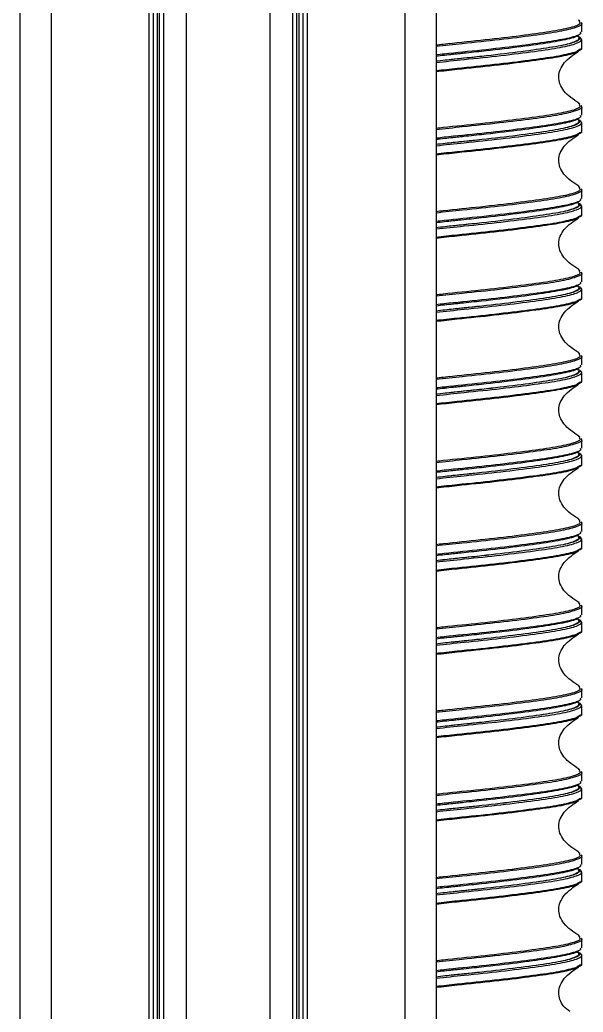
# Model space of a CAD drawing. Header units: millimetres. Extents: x -300 to 1184, y 5 to 1469.
# Drawn here: x -292.9 to -274.85, y 546.26 to 578.05 of the extents above; entities that cross this region are included whole.
import ezdxf

# ---------------------------------------------------------------- set-up
doc = ezdxf.new("R2010")
doc.units = ezdxf.units.MM

msp = doc.modelspace()

# ---------------------------------------------------------------- linework, layer by layer
at = {"color": 7, "linetype": 'Continuous', "lineweight": 25}
for p, q in [((-292.898, 687.236), (-292.898, 482.902)), ((-288.631, 686.236), (-288.631, 482.902)), ((-288.298, 686.236), (-288.298, 482.902)), ((-284.165, 686.236), (-284.165, 482.902)), ((-283.831, 686.236), (-283.831, 482.902)), ((-279.565, 666.236), (-279.565, 522.902)), ((-274.898, 577.658), (-274.898, 577.941)), ((-274.898, 577.151), (-274.898, 577.42)), ((-274.931, 577.104), (-275.042, 577.041)), ((-274.898, 574.992), (-274.898, 575.275)), ((-274.898, 574.484), (-274.898, 574.753)), ((-274.931, 574.437), (-275.042, 574.374)), ((-274.898, 572.325), (-274.898, 572.608)), ((-274.898, 571.817), (-274.898, 572.086)), ((-274.931, 571.771), (-275.042, 571.707)), ((-274.898, 569.658), (-274.898, 569.941)), ((-274.898, 569.151), (-274.898, 569.42)), ((-274.931, 569.104), (-275.042, 569.041)), ((-274.898, 566.992), (-274.898, 567.275)), ((-274.898, 566.484), (-274.898, 566.753)), ((-274.931, 566.437), (-275.042, 566.374)), ((-274.898, 564.325), (-274.898, 564.608)), ((-274.898, 563.817), (-274.898, 564.086)), ((-274.931, 563.771), (-275.042, 563.707)), ((-274.898, 561.658), (-274.898, 561.941)), ((-274.898, 561.151), (-274.898, 561.42)), ((-274.931, 561.104), (-275.042, 561.041)), ((-274.898, 558.992), (-274.898, 559.275)), ((-274.898, 558.484), (-274.898, 558.753)), ((-274.931, 558.437), (-275.042, 558.374)), ((-274.898, 556.325), (-274.898, 556.608)), ((-274.898, 555.817), (-274.898, 556.086)), ((-274.931, 555.771), (-275.042, 555.707)), ((-274.898, 553.658), (-274.898, 553.941)), ((-274.898, 553.151), (-274.898, 553.42)), ((-274.931, 553.104), (-275.042, 553.041)), ((-274.898, 550.992), (-274.898, 551.275)), ((-274.898, 550.484), (-274.898, 550.753)), ((-274.931, 550.437), (-275.042, 550.374)), ((-274.898, 548.325), (-274.898, 548.608)), ((-274.898, 547.817), (-274.898, 548.086)), ((-274.931, 547.771), (-275.042, 547.707))]:
    msp.add_line(p, q, dxfattribs=at)
at = {"color": 8, "linetype": 'Continuous', "lineweight": 25}
for p, q in [((-291.898, 687.236), (-291.898, 482.902)), ((-288.765, 686.236), (-288.765, 482.902)), ((-288.498, 686.236), (-288.498, 482.902)), ((-288.431, 686.236), (-288.431, 482.902)), ((-287.572, 686.236), (-287.572, 482.902)), ((-284.891, 686.236), (-284.891, 482.902)), ((-284.031, 686.236), (-284.031, 482.902)), ((-283.965, 686.236), (-283.965, 482.902)), ((-283.698, 686.236), (-283.698, 482.902)), ((-280.565, 686.236), (-280.565, 482.902))]:
    msp.add_line(p, q, dxfattribs=at)
for points, knots in [([(-274.974, 577.995), (-274.96, 577.967), (-274.923, 577.896), (-275.29, 577.774), (-275.986, 577.649), (-276.966, 577.518), (-278.114, 577.384), (-279.028, 577.295), (-279.488, 577.243), (-279.565, 577.234)], [0, 0, 0, 0, 0.115126, 0.287281, 0.455927, 0.626657, 0.798113, 0.966269, 1, 1, 1, 1]), ([(-275.015, 577.484), (-274.997, 577.457), (-274.953, 577.387), (-275.301, 577.265), (-275.975, 577.141), (-276.935, 577.01), (-277.903, 576.896), (-278.527, 576.83), (-278.747, 576.808)], [0, 0, 0, 0, 0.125505, 0.319495, 0.50953, 0.701916, 0.895113, 1, 1, 1, 1]), ([(-275.042, 577.041), (-275.072, 577.018), (-275.161, 576.952), (-275.699, 576.839), (-276.571, 576.717), (-277.67, 576.58), (-278.717, 576.473), (-279.338, 576.405), (-279.565, 576.38)], [0, 0, 0, 0, 0.102199, 0.300016, 0.494244, 0.692953, 0.888171, 1, 1, 1, 1]), ([(-278.757, 576.966), (-278.937, 576.947), (-279.212, 576.919), (-279.474, 576.889), (-279.565, 576.878)], [0, 0, 0, 0, 0.654083, 1, 1, 1, 1]), ([(-274.974, 575.329), (-274.96, 575.3), (-274.923, 575.23), (-275.29, 575.107), (-275.986, 574.983), (-276.966, 574.851), (-278.114, 574.717), (-279.028, 574.629), (-279.488, 574.576), (-279.565, 574.567)], [0, 0, 0, 0, 0.1151253, 0.2872808, 0.4559276, 0.6266574, 0.7981131, 0.9662692, 1, 1, 1, 1]), ([(-275.015, 574.817), (-274.997, 574.79), (-274.953, 574.72), (-275.301, 574.599), (-275.975, 574.474), (-276.935, 574.343), (-277.903, 574.229), (-278.527, 574.164), (-278.747, 574.141)], [0, 0, 0, 0, 0.125505, 0.319495, 0.50953, 0.701916, 0.895113, 1, 1, 1, 1]), ([(-275.042, 574.374), (-275.072, 574.351), (-275.161, 574.285), (-275.699, 574.172), (-276.571, 574.05), (-277.67, 573.913), (-278.717, 573.806), (-279.338, 573.738), (-279.565, 573.713)], [0, 0, 0, 0, 0.102199, 0.300017, 0.494244, 0.692953, 0.888171, 1, 1, 1, 1]), ([(-278.757, 574.299), (-278.937, 574.281), (-279.212, 574.252), (-279.474, 574.222), (-279.565, 574.212)], [0, 0, 0, 0, 0.654085, 1, 1, 1, 1]), ([(-274.974, 572.662), (-274.96, 572.634), (-274.923, 572.563), (-275.29, 572.44), (-275.986, 572.316), (-276.966, 572.185), (-278.114, 572.05), (-279.028, 571.962), (-279.488, 571.909), (-279.565, 571.9)], [0, 0, 0, 0, 0.115126, 0.287281, 0.455927, 0.626657, 0.798113, 0.966269, 1, 1, 1, 1]), ([(-275.015, 572.151), (-274.997, 572.123), (-274.953, 572.054), (-275.301, 571.932), (-275.975, 571.808), (-276.935, 571.676), (-277.903, 571.562), (-278.527, 571.497), (-278.747, 571.474)], [0, 0, 0, 0, 0.125505, 0.319495, 0.50953, 0.701916, 0.895113, 1, 1, 1, 1]), ([(-275.042, 571.707), (-275.072, 571.685), (-275.161, 571.618), (-275.699, 571.506), (-276.571, 571.383), (-277.67, 571.246), (-278.717, 571.139), (-279.338, 571.071), (-279.565, 571.047)], [0, 0, 0, 0, 0.102199, 0.300017, 0.494244, 0.692953, 0.888171, 1, 1, 1, 1]), ([(-278.757, 571.633), (-278.937, 571.614), (-279.212, 571.586), (-279.474, 571.555), (-279.565, 571.545)], [0, 0, 0, 0, 0.654086, 1, 1, 1, 1]), ([(-274.974, 569.995), (-274.96, 569.967), (-274.923, 569.896), (-275.29, 569.774), (-275.986, 569.649), (-276.966, 569.518), (-278.114, 569.384), (-279.028, 569.295), (-279.488, 569.243), (-279.565, 569.234)], [0, 0, 0, 0, 0.115126, 0.287281, 0.455927, 0.626657, 0.798113, 0.966269, 1, 1, 1, 1]), ([(-275.015, 569.484), (-274.997, 569.457), (-274.953, 569.387), (-275.301, 569.265), (-275.975, 569.141), (-276.935, 569.01), (-277.903, 568.896), (-278.527, 568.83), (-278.747, 568.808)], [0, 0, 0, 0, 0.125505, 0.319495, 0.50953, 0.701916, 0.895113, 1, 1, 1, 1]), ([(-275.042, 569.041), (-275.072, 569.018), (-275.161, 568.952), (-275.699, 568.839), (-276.571, 568.717), (-277.67, 568.58), (-278.717, 568.473), (-279.338, 568.405), (-279.565, 568.38)], [0, 0, 0, 0, 0.102199, 0.300016, 0.494244, 0.692953, 0.888171, 1, 1, 1, 1]), ([(-278.757, 568.966), (-278.937, 568.947), (-279.212, 568.919), (-279.474, 568.889), (-279.565, 568.878)], [0, 0, 0, 0, 0.654086, 1, 1, 1, 1]), ([(-274.974, 567.329), (-274.96, 567.3), (-274.923, 567.23), (-275.29, 567.107), (-275.986, 566.983), (-276.966, 566.851), (-278.114, 566.717), (-279.028, 566.629), (-279.488, 566.576), (-279.565, 566.567)], [0, 0, 0, 0, 0.115125, 0.287281, 0.455927, 0.626657, 0.798113, 0.966269, 1, 1, 1, 1]), ([(-275.015, 566.817), (-274.997, 566.79), (-274.953, 566.72), (-275.301, 566.599), (-275.975, 566.474), (-276.935, 566.343), (-277.903, 566.229), (-278.527, 566.164), (-278.747, 566.141)], [0, 0, 0, 0, 0.125505, 0.319495, 0.50953, 0.701916, 0.895113, 1, 1, 1, 1]), ([(-275.042, 566.374), (-275.072, 566.351), (-275.161, 566.285), (-275.699, 566.172), (-276.571, 566.05), (-277.67, 565.913), (-278.717, 565.806), (-279.338, 565.738), (-279.565, 565.713)], [0, 0, 0, 0, 0.102199, 0.300016, 0.494244, 0.692953, 0.888171, 1, 1, 1, 1]), ([(-278.757, 566.299), (-278.937, 566.281), (-279.212, 566.252), (-279.474, 566.222), (-279.565, 566.212)], [0, 0, 0, 0, 0.654083, 1, 1, 1, 1]), ([(-274.974, 564.662), (-274.96, 564.634), (-274.923, 564.563), (-275.29, 564.44), (-275.986, 564.316), (-276.966, 564.185), (-278.114, 564.05), (-279.028, 563.962), (-279.488, 563.909), (-279.565, 563.9)], [0, 0, 0, 0, 0.115126, 0.287281, 0.455927, 0.626657, 0.798113, 0.966269, 1, 1, 1, 1]), ([(-275.015, 564.151), (-274.997, 564.123), (-274.953, 564.054), (-275.301, 563.932), (-275.975, 563.808), (-276.935, 563.676), (-277.903, 563.562), (-278.527, 563.497), (-278.747, 563.474)], [0, 0, 0, 0, 0.125505, 0.319495, 0.50953, 0.701917, 0.895113, 1, 1, 1, 1]), ([(-275.042, 563.707), (-275.072, 563.685), (-275.161, 563.618), (-275.699, 563.506), (-276.571, 563.383), (-277.67, 563.246), (-278.717, 563.139), (-279.338, 563.071), (-279.565, 563.047)], [0, 0, 0, 0, 0.102199, 0.300017, 0.494244, 0.692953, 0.888171, 1, 1, 1, 1]), ([(-278.757, 563.633), (-278.937, 563.614), (-279.212, 563.586), (-279.474, 563.555), (-279.565, 563.545)], [0, 0, 0, 0, 0.654085, 1, 1, 1, 1]), ([(-274.974, 561.995), (-274.96, 561.967), (-274.923, 561.896), (-275.29, 561.774), (-275.986, 561.649), (-276.966, 561.518), (-278.114, 561.384), (-279.028, 561.295), (-279.488, 561.243), (-279.565, 561.234)], [0, 0, 0, 0, 0.115126, 0.287281, 0.455927, 0.626657, 0.798113, 0.966269, 1, 1, 1, 1]), ([(-275.015, 561.484), (-274.997, 561.457), (-274.953, 561.387), (-275.301, 561.265), (-275.975, 561.141), (-276.935, 561.01), (-277.903, 560.896), (-278.527, 560.83), (-278.747, 560.808)], [0, 0, 0, 0, 0.125505, 0.319495, 0.50953, 0.701916, 0.895113, 1, 1, 1, 1]), ([(-275.042, 561.041), (-275.072, 561.018), (-275.161, 560.952), (-275.699, 560.839), (-276.571, 560.717), (-277.67, 560.58), (-278.717, 560.473), (-279.338, 560.405), (-279.565, 560.38)], [0, 0, 0, 0, 0.102199, 0.300016, 0.494244, 0.692953, 0.888171, 1, 1, 1, 1]), ([(-278.757, 560.966), (-278.937, 560.947), (-279.212, 560.919), (-279.474, 560.889), (-279.565, 560.878)], [0, 0, 0, 0, 0.654086, 1, 1, 1, 1]), ([(-274.974, 559.329), (-274.96, 559.3), (-274.923, 559.23), (-275.29, 559.107), (-275.986, 558.983), (-276.966, 558.851), (-278.114, 558.717), (-279.028, 558.629), (-279.488, 558.576), (-279.565, 558.567)], [0, 0, 0, 0, 0.115126, 0.287281, 0.455927, 0.626657, 0.798113, 0.966269, 1, 1, 1, 1]), ([(-275.015, 558.817), (-274.997, 558.79), (-274.953, 558.72), (-275.301, 558.599), (-275.975, 558.474), (-276.935, 558.343), (-277.903, 558.229), (-278.527, 558.164), (-278.747, 558.141)], [0, 0, 0, 0, 0.125505, 0.319495, 0.50953, 0.701916, 0.895113, 1, 1, 1, 1]), ([(-275.042, 558.374), (-275.072, 558.351), (-275.161, 558.285), (-275.699, 558.172), (-276.571, 558.05), (-277.67, 557.913), (-278.717, 557.806), (-279.338, 557.738), (-279.565, 557.713)], [0, 0, 0, 0, 0.102199, 0.300016, 0.494244, 0.692953, 0.888171, 1, 1, 1, 1]), ([(-278.757, 558.299), (-278.937, 558.281), (-279.212, 558.252), (-279.474, 558.222), (-279.565, 558.212)], [0, 0, 0, 0, 0.654083, 1, 1, 1, 1]), ([(-274.974, 556.662), (-274.96, 556.634), (-274.923, 556.563), (-275.29, 556.44), (-275.986, 556.316), (-276.966, 556.185), (-278.114, 556.05), (-279.028, 555.962), (-279.488, 555.909), (-279.565, 555.9)], [0, 0, 0, 0, 0.1151253, 0.2872808, 0.4559276, 0.6266574, 0.7981131, 0.9662692, 1, 1, 1, 1]), ([(-275.015, 556.151), (-274.997, 556.123), (-274.953, 556.054), (-275.301, 555.932), (-275.975, 555.808), (-276.935, 555.676), (-277.903, 555.562), (-278.527, 555.497), (-278.747, 555.474)], [0, 0, 0, 0, 0.125505, 0.319495, 0.50953, 0.701916, 0.895113, 1, 1, 1, 1]), ([(-275.042, 555.707), (-275.072, 555.685), (-275.161, 555.618), (-275.699, 555.506), (-276.571, 555.383), (-277.67, 555.246), (-278.717, 555.139), (-279.338, 555.071), (-279.565, 555.047)], [0, 0, 0, 0, 0.102199, 0.300016, 0.494244, 0.692953, 0.888171, 1, 1, 1, 1]), ([(-278.757, 555.633), (-278.937, 555.614), (-279.212, 555.586), (-279.474, 555.555), (-279.565, 555.545)], [0, 0, 0, 0, 0.654085, 1, 1, 1, 1]), ([(-274.974, 553.995), (-274.96, 553.967), (-274.923, 553.896), (-275.29, 553.774), (-275.986, 553.649), (-276.966, 553.518), (-278.114, 553.384), (-279.028, 553.295), (-279.488, 553.243), (-279.565, 553.234)], [0, 0, 0, 0, 0.115126, 0.287281, 0.455927, 0.626657, 0.798113, 0.966269, 1, 1, 1, 1]), ([(-275.015, 553.484), (-274.997, 553.457), (-274.953, 553.387), (-275.301, 553.265), (-275.975, 553.141), (-276.935, 553.01), (-277.903, 552.896), (-278.527, 552.83), (-278.747, 552.808)], [0, 0, 0, 0, 0.125505, 0.319495, 0.50953, 0.701917, 0.895113, 1, 1, 1, 1]), ([(-275.042, 553.041), (-275.072, 553.018), (-275.161, 552.952), (-275.699, 552.839), (-276.571, 552.717), (-277.67, 552.58), (-278.717, 552.473), (-279.338, 552.405), (-279.565, 552.38)], [0, 0, 0, 0, 0.102199, 0.300017, 0.494244, 0.692953, 0.888171, 1, 1, 1, 1]), ([(-278.757, 552.966), (-278.937, 552.947), (-279.212, 552.919), (-279.474, 552.889), (-279.565, 552.878)], [0, 0, 0, 0, 0.654085, 1, 1, 1, 1]), ([(-274.974, 551.329), (-274.96, 551.3), (-274.923, 551.23), (-275.29, 551.107), (-275.986, 550.983), (-276.966, 550.851), (-278.114, 550.717), (-279.028, 550.629), (-279.488, 550.576), (-279.565, 550.567)], [0, 0, 0, 0, 0.115126, 0.287281, 0.455927, 0.626657, 0.798113, 0.966269, 1, 1, 1, 1]), ([(-275.015, 550.817), (-274.997, 550.79), (-274.953, 550.72), (-275.301, 550.599), (-275.975, 550.474), (-276.935, 550.343), (-277.903, 550.229), (-278.527, 550.164), (-278.747, 550.141)], [0, 0, 0, 0, 0.125505, 0.319495, 0.50953, 0.701916, 0.895113, 1, 1, 1, 1]), ([(-275.042, 550.374), (-275.072, 550.351), (-275.161, 550.285), (-275.699, 550.172), (-276.571, 550.05), (-277.67, 549.913), (-278.717, 549.806), (-279.338, 549.738), (-279.565, 549.713)], [0, 0, 0, 0, 0.102199, 0.300016, 0.494244, 0.692953, 0.888171, 1, 1, 1, 1]), ([(-278.757, 550.299), (-278.937, 550.281), (-279.212, 550.252), (-279.474, 550.222), (-279.565, 550.212)], [0, 0, 0, 0, 0.654086, 1, 1, 1, 1]), ([(-274.974, 548.662), (-274.96, 548.634), (-274.923, 548.563), (-275.29, 548.44), (-275.986, 548.316), (-276.966, 548.185), (-278.114, 548.05), (-279.028, 547.962), (-279.488, 547.909), (-279.565, 547.9)], [0, 0, 0, 0, 0.115126, 0.287281, 0.455927, 0.626657, 0.798113, 0.966269, 1, 1, 1, 1]), ([(-275.015, 548.151), (-274.997, 548.123), (-274.953, 548.054), (-275.301, 547.932), (-275.975, 547.808), (-276.935, 547.676), (-277.903, 547.562), (-278.527, 547.497), (-278.747, 547.474)], [0, 0, 0, 0, 0.125505, 0.319495, 0.50953, 0.701916, 0.895113, 1, 1, 1, 1]), ([(-275.042, 547.707), (-275.072, 547.685), (-275.161, 547.618), (-275.699, 547.506), (-276.571, 547.383), (-277.67, 547.246), (-278.717, 547.139), (-279.338, 547.071), (-279.565, 547.047)], [0, 0, 0, 0, 0.102199, 0.300016, 0.494244, 0.692953, 0.888171, 1, 1, 1, 1]), ([(-278.757, 547.633), (-278.937, 547.614), (-279.212, 547.586), (-279.474, 547.555), (-279.565, 547.545)], [0, 0, 0, 0, 0.654083, 1, 1, 1, 1])]:
    msp.add_open_spline(points, degree=3, knots=knots, dxfattribs=at)
at = {"color": 7, "linetype": 'Continuous', "lineweight": 25}
for points, knots in [([(-279.565, 577.202), (-279.284, 577.233), (-278.604, 577.306), (-277.505, 577.418), (-276.426, 577.555), (-275.561, 577.678), (-275.041, 577.811), (-274.835, 577.908), (-274.918, 577.957), (-274.93, 577.965)], [0, 0, 0, 0, 0.118383, 0.287497, 0.459791, 0.628244, 0.799633, 0.970819, 1, 1, 1, 1]), ([(-275.007, 578.047), (-274.995, 578.043), (-274.94, 578.025), (-274.959, 578.008), (-274.974, 577.995)], [0, 0, 0, 0, 0.221875, 1, 1, 1, 1]), ([(-274.944, 577.658), (-274.934, 577.639), (-274.904, 577.577), (-275.252, 577.464), (-275.94, 577.339), (-276.923, 577.208), (-278.076, 577.074), (-279.005, 576.984), (-279.478, 576.931), (-279.565, 576.921)], [0, 0, 0, 0, 0.081969, 0.259809, 0.434024, 0.610394, 0.787511, 0.961227, 1, 1, 1, 1]), ([(-275.061, 577.538), (-275.05, 577.534), (-274.91, 577.487), (-274.975, 577.403), (-275.293, 577.265), (-275.985, 577.141), (-276.938, 577.01), (-278.069, 576.875), (-278.992, 576.785), (-279.468, 576.73), (-279.565, 576.718)], [0, 0, 0, 0, 0.013517, 0.169964, 0.329815, 0.486404, 0.644931, 0.804129, 0.960269, 1, 1, 1, 1]), ([(-279.565, 576.681), (-279.266, 576.713), (-278.566, 576.789), (-277.453, 576.902), (-276.381, 577.039), (-275.534, 577.162), (-275.01, 577.296), (-274.823, 577.421), (-274.995, 577.5), (-275.073, 577.535)], [0, 0, 0, 0, 0.112036, 0.262528, 0.415846, 0.56575, 0.718269, 0.870605, 1, 1, 1, 1]), ([(-275.008, 577.574), (-275.006, 577.569), (-274.995, 577.521), (-275.322, 577.423), (-275.984, 577.299), (-276.951, 577.167), (-277.917, 577.054), (-278.54, 576.989), (-278.757, 576.966)], [0, 0, 0, 0, 0.025006, 0.241531, 0.453634, 0.668368, 0.884012, 1, 1, 1, 1]), ([(-274.917, 577.151), (-274.911, 577.146), (-274.852, 577.098), (-275.096, 577.004), (-275.658, 576.871), (-276.56, 576.748), (-277.661, 576.611), (-278.716, 576.504), (-279.339, 576.437), (-279.565, 576.412)], [0, 0, 0, 0, 0.021204, 0.197763, 0.374769, 0.548569, 0.72637, 0.901054, 1, 1, 1, 1]), ([(-278.718, 576.97), (-278.911, 576.95), (-279.199, 576.921), (-279.474, 576.889), (-279.565, 576.878)], [0, 0, 0, 0, 0.668495, 1, 1, 1, 1]), ([(-274.993, 575.38), (-275.166, 575.496), (-275.411, 575.659), (-275.605, 575.983), (-275.65, 576.224), (-275.596, 576.461), (-275.4, 576.773), (-275.162, 576.931), (-274.996, 577.042)], [0, 0, 0, 0, 0.279705, 0.396392, 0.503602, 0.610819, 0.726982, 1, 1, 1, 1]), ([(-278.747, 576.808), (-278.924, 576.789), (-279.203, 576.76), (-279.468, 576.73), (-279.565, 576.719)], [0, 0, 0, 0, 0.63829, 1, 1, 1, 1]), ([(-275.007, 575.38), (-274.995, 575.376), (-274.94, 575.359), (-274.959, 575.342), (-274.974, 575.329)], [0, 0, 0, 0, 0.221875, 1, 1, 1, 1]), ([(-279.565, 574.536), (-279.284, 574.566), (-278.604, 574.64), (-277.505, 574.752), (-276.426, 574.888), (-275.561, 575.011), (-275.041, 575.145), (-274.835, 575.241), (-274.918, 575.291), (-274.93, 575.298)], [0, 0, 0, 0, 0.118383, 0.287497, 0.459791, 0.628244, 0.799633, 0.970819, 1, 1, 1, 1]), ([(-274.944, 574.992), (-274.934, 574.972), (-274.904, 574.91), (-275.252, 574.797), (-275.94, 574.673), (-276.923, 574.541), (-278.076, 574.407), (-279.005, 574.318), (-279.478, 574.264), (-279.565, 574.254)], [0, 0, 0, 0, 0.081969, 0.259809, 0.434024, 0.610394, 0.787511, 0.961227, 1, 1, 1, 1]), ([(-275.061, 574.871), (-275.05, 574.868), (-274.91, 574.821), (-274.975, 574.736), (-275.293, 574.599), (-275.985, 574.474), (-276.938, 574.343), (-278.069, 574.209), (-278.992, 574.118), (-279.468, 574.063), (-279.565, 574.052)], [0, 0, 0, 0, 0.013517, 0.169964, 0.329815, 0.486404, 0.644931, 0.804129, 0.960269, 1, 1, 1, 1]), ([(-279.565, 574.014), (-279.266, 574.046), (-278.566, 574.122), (-277.453, 574.236), (-276.381, 574.373), (-275.534, 574.496), (-275.01, 574.629), (-274.823, 574.754), (-274.993, 574.832), (-275.071, 574.867)], [0, 0, 0, 0, 0.112231, 0.262985, 0.416569, 0.566734, 0.719518, 0.872119, 1, 1, 1, 1]), ([(-275.008, 574.907), (-275.006, 574.902), (-274.995, 574.854), (-275.322, 574.756), (-275.984, 574.632), (-276.951, 574.501), (-277.917, 574.387), (-278.54, 574.322), (-278.757, 574.299)], [0, 0, 0, 0, 0.025006, 0.241531, 0.453634, 0.668368, 0.884012, 1, 1, 1, 1]), ([(-274.917, 574.484), (-274.911, 574.479), (-274.852, 574.431), (-275.096, 574.338), (-275.658, 574.204), (-276.56, 574.081), (-277.661, 573.944), (-278.716, 573.838), (-279.339, 573.77), (-279.565, 573.745)], [0, 0, 0, 0, 0.021204, 0.197762, 0.374769, 0.548569, 0.72637, 0.901054, 1, 1, 1, 1]), ([(-278.718, 574.303), (-278.911, 574.284), (-279.199, 574.254), (-279.474, 574.222), (-279.565, 574.211)], [0, 0, 0, 0, 0.668496, 1, 1, 1, 1]), ([(-278.747, 574.141), (-278.924, 574.123), (-279.203, 574.094), (-279.468, 574.063), (-279.565, 574.052)], [0, 0, 0, 0, 0.63829, 1, 1, 1, 1]), ([(-274.993, 572.714), (-275.166, 572.829), (-275.411, 572.993), (-275.605, 573.316), (-275.65, 573.557), (-275.596, 573.795), (-275.4, 574.106), (-275.162, 574.264), (-274.996, 574.375)], [0, 0, 0, 0, 0.279705, 0.396398, 0.503602, 0.610819, 0.726982, 1, 1, 1, 1]), ([(-279.565, 571.869), (-279.284, 571.899), (-278.604, 571.973), (-277.505, 572.085), (-276.426, 572.222), (-275.561, 572.345), (-275.041, 572.478), (-274.835, 572.574), (-274.918, 572.624), (-274.93, 572.631)], [0, 0, 0, 0, 0.118383, 0.287497, 0.459791, 0.628244, 0.799633, 0.97082, 1, 1, 1, 1]), ([(-275.007, 572.713), (-274.995, 572.71), (-274.94, 572.692), (-274.959, 572.675), (-274.974, 572.662)], [0, 0, 0, 0, 0.221871, 1, 1, 1, 1]), ([(-274.944, 572.325), (-274.934, 572.306), (-274.904, 572.244), (-275.252, 572.13), (-275.94, 572.006), (-276.923, 571.875), (-278.076, 571.74), (-279.005, 571.651), (-279.478, 571.597), (-279.565, 571.587)], [0, 0, 0, 0, 0.081969, 0.259809, 0.434024, 0.610394, 0.787511, 0.961227, 1, 1, 1, 1]), ([(-275.061, 572.205), (-275.05, 572.201), (-274.91, 572.154), (-274.975, 572.069), (-275.293, 571.932), (-275.985, 571.808), (-276.938, 571.676), (-278.069, 571.542), (-278.992, 571.451), (-279.468, 571.396), (-279.565, 571.385)], [0, 0, 0, 0, 0.013517, 0.169964, 0.329815, 0.486404, 0.644931, 0.804129, 0.960269, 1, 1, 1, 1]), ([(-279.565, 571.347), (-279.266, 571.38), (-278.566, 571.455), (-277.453, 571.569), (-276.381, 571.706), (-275.534, 571.829), (-275.01, 571.962), (-274.823, 572.088), (-274.995, 572.166), (-275.073, 572.202)], [0, 0, 0, 0, 0.112036, 0.262528, 0.415846, 0.56575, 0.718269, 0.870605, 1, 1, 1, 1]), ([(-275.008, 572.24), (-275.006, 572.235), (-274.995, 572.188), (-275.322, 572.089), (-275.984, 571.966), (-276.951, 571.834), (-277.917, 571.72), (-278.54, 571.655), (-278.757, 571.633)], [0, 0, 0, 0, 0.025006, 0.241531, 0.453634, 0.668368, 0.884012, 1, 1, 1, 1]), ([(-274.917, 571.817), (-274.911, 571.812), (-274.852, 571.765), (-275.096, 571.671), (-275.658, 571.537), (-276.56, 571.415), (-277.661, 571.278), (-278.716, 571.171), (-279.339, 571.103), (-279.565, 571.079)], [0, 0, 0, 0, 0.021204, 0.197762, 0.374769, 0.548569, 0.72637, 0.901054, 1, 1, 1, 1]), ([(-278.718, 571.637), (-278.911, 571.617), (-279.199, 571.587), (-279.474, 571.555), (-279.565, 571.545)], [0, 0, 0, 0, 0.668497, 1, 1, 1, 1]), ([(-274.993, 570.047), (-275.166, 570.162), (-275.411, 570.326), (-275.605, 570.65), (-275.65, 570.89), (-275.596, 571.128), (-275.4, 571.439), (-275.162, 571.597), (-274.996, 571.708)], [0, 0, 0, 0, 0.27971, 0.396397, 0.503601, 0.610818, 0.726982, 1, 1, 1, 1]), ([(-278.747, 571.474), (-278.924, 571.456), (-279.203, 571.427), (-279.468, 571.396), (-279.565, 571.385)], [0, 0, 0, 0, 0.638292, 1, 1, 1, 1]), ([(-279.565, 569.202), (-279.284, 569.233), (-278.604, 569.306), (-277.505, 569.418), (-276.426, 569.555), (-275.561, 569.678), (-275.041, 569.811), (-274.835, 569.908), (-274.918, 569.957), (-274.93, 569.965)], [0, 0, 0, 0, 0.118383, 0.287497, 0.459791, 0.628244, 0.799633, 0.97082, 1, 1, 1, 1]), ([(-275.007, 570.047), (-274.995, 570.043), (-274.94, 570.025), (-274.959, 570.008), (-274.974, 569.995)], [0, 0, 0, 0, 0.221875, 1, 1, 1, 1]), ([(-274.944, 569.658), (-274.934, 569.639), (-274.904, 569.577), (-275.252, 569.464), (-275.94, 569.339), (-276.923, 569.208), (-278.076, 569.074), (-279.005, 568.984), (-279.478, 568.931), (-279.565, 568.921)], [0, 0, 0, 0, 0.081969, 0.259809, 0.434024, 0.610394, 0.787511, 0.961227, 1, 1, 1, 1]), ([(-275.061, 569.538), (-275.05, 569.534), (-274.91, 569.487), (-274.975, 569.403), (-275.293, 569.265), (-275.985, 569.141), (-276.938, 569.01), (-278.069, 568.875), (-278.992, 568.785), (-279.468, 568.73), (-279.565, 568.718)], [0, 0, 0, 0, 0.013517, 0.169964, 0.329815, 0.486404, 0.644931, 0.804129, 0.960268, 1, 1, 1, 1]), ([(-279.565, 568.681), (-279.266, 568.713), (-278.566, 568.789), (-277.453, 568.902), (-276.381, 569.039), (-275.534, 569.162), (-275.01, 569.296), (-274.823, 569.421), (-274.993, 569.499), (-275.071, 569.534)], [0, 0, 0, 0, 0.112231, 0.262984, 0.416569, 0.566734, 0.719518, 0.872119, 1, 1, 1, 1]), ([(-275.008, 569.574), (-275.006, 569.569), (-274.995, 569.521), (-275.322, 569.423), (-275.984, 569.299), (-276.951, 569.167), (-277.917, 569.054), (-278.54, 568.989), (-278.757, 568.966)], [0, 0, 0, 0, 0.025006, 0.241531, 0.453634, 0.668368, 0.884012, 1, 1, 1, 1]), ([(-274.917, 569.151), (-274.911, 569.146), (-274.852, 569.098), (-275.096, 569.004), (-275.658, 568.871), (-276.56, 568.748), (-277.661, 568.611), (-278.716, 568.504), (-279.339, 568.437), (-279.565, 568.412)], [0, 0, 0, 0, 0.0212039, 0.1977627, 0.3747692, 0.5485693, 0.72637, 0.901054, 1, 1, 1, 1]), ([(-274.993, 567.38), (-275.166, 567.496), (-275.411, 567.659), (-275.605, 567.983), (-275.65, 568.224), (-275.596, 568.461), (-275.4, 568.773), (-275.162, 568.931), (-274.996, 569.042)], [0, 0, 0, 0, 0.279705, 0.396392, 0.503603, 0.610813, 0.726982, 1, 1, 1, 1]), ([(-278.718, 568.97), (-278.911, 568.95), (-279.199, 568.92), (-279.474, 568.889), (-279.565, 568.878)], [0, 0, 0, 0, 0.668497, 1, 1, 1, 1]), ([(-278.747, 568.808), (-278.924, 568.789), (-279.203, 568.76), (-279.468, 568.73), (-279.565, 568.719)], [0, 0, 0, 0, 0.63829, 1, 1, 1, 1]), ([(-279.565, 566.536), (-279.284, 566.566), (-278.604, 566.64), (-277.505, 566.752), (-276.426, 566.888), (-275.561, 567.011), (-275.041, 567.145), (-274.835, 567.241), (-274.918, 567.291), (-274.93, 567.298)], [0, 0, 0, 0, 0.118383, 0.287497, 0.459791, 0.628244, 0.799633, 0.970819, 1, 1, 1, 1]), ([(-275.007, 567.38), (-274.995, 567.376), (-274.94, 567.359), (-274.959, 567.342), (-274.974, 567.329)], [0, 0, 0, 0, 0.221875, 1, 1, 1, 1]), ([(-274.944, 566.992), (-274.934, 566.972), (-274.904, 566.91), (-275.252, 566.797), (-275.94, 566.673), (-276.923, 566.541), (-278.076, 566.407), (-279.005, 566.318), (-279.478, 566.264), (-279.565, 566.254)], [0, 0, 0, 0, 0.08197, 0.259809, 0.434024, 0.610394, 0.787511, 0.961227, 1, 1, 1, 1]), ([(-275.061, 566.871), (-275.05, 566.868), (-274.91, 566.821), (-274.975, 566.736), (-275.293, 566.599), (-275.985, 566.474), (-276.938, 566.343), (-278.069, 566.209), (-278.992, 566.118), (-279.468, 566.063), (-279.565, 566.052)], [0, 0, 0, 0, 0.013517, 0.169964, 0.329815, 0.486404, 0.644931, 0.804129, 0.960269, 1, 1, 1, 1]), ([(-279.565, 566.014), (-279.266, 566.046), (-278.566, 566.122), (-277.453, 566.236), (-276.381, 566.373), (-275.534, 566.496), (-275.01, 566.629), (-274.823, 566.754), (-274.993, 566.832), (-275.071, 566.867)], [0, 0, 0, 0, 0.112231, 0.262985, 0.416569, 0.566734, 0.719518, 0.872119, 1, 1, 1, 1]), ([(-275.008, 566.907), (-275.006, 566.902), (-274.995, 566.854), (-275.322, 566.756), (-275.984, 566.632), (-276.951, 566.501), (-277.917, 566.387), (-278.54, 566.322), (-278.757, 566.299)], [0, 0, 0, 0, 0.025006, 0.241531, 0.453634, 0.668368, 0.884012, 1, 1, 1, 1]), ([(-274.917, 566.484), (-274.911, 566.479), (-274.852, 566.431), (-275.096, 566.338), (-275.658, 566.204), (-276.56, 566.081), (-277.661, 565.944), (-278.716, 565.838), (-279.339, 565.77), (-279.565, 565.745)], [0, 0, 0, 0, 0.021204, 0.197763, 0.374769, 0.548569, 0.72637, 0.901054, 1, 1, 1, 1]), ([(-278.718, 566.303), (-278.911, 566.284), (-279.199, 566.254), (-279.474, 566.222), (-279.565, 566.211)], [0, 0, 0, 0, 0.668495, 1, 1, 1, 1]), ([(-278.747, 566.141), (-278.924, 566.123), (-279.203, 566.094), (-279.468, 566.063), (-279.565, 566.052)], [0, 0, 0, 0, 0.63829, 1, 1, 1, 1]), ([(-274.993, 564.714), (-275.166, 564.829), (-275.411, 564.993), (-275.605, 565.316), (-275.65, 565.557), (-275.596, 565.795), (-275.4, 566.106), (-275.162, 566.264), (-274.996, 566.375)], [0, 0, 0, 0, 0.279705, 0.396392, 0.503602, 0.610819, 0.726982, 1, 1, 1, 1]), ([(-279.565, 563.869), (-279.284, 563.899), (-278.604, 563.973), (-277.505, 564.085), (-276.426, 564.222), (-275.561, 564.345), (-275.041, 564.478), (-274.835, 564.574), (-274.918, 564.624), (-274.93, 564.631)], [0, 0, 0, 0, 0.118383, 0.287497, 0.459791, 0.628244, 0.799633, 0.970819, 1, 1, 1, 1]), ([(-275.007, 564.713), (-274.995, 564.71), (-274.94, 564.692), (-274.959, 564.675), (-274.974, 564.662)], [0, 0, 0, 0, 0.221871, 1, 1, 1, 1]), ([(-274.944, 564.325), (-274.934, 564.306), (-274.904, 564.244), (-275.252, 564.13), (-275.94, 564.006), (-276.923, 563.875), (-278.076, 563.74), (-279.005, 563.651), (-279.478, 563.597), (-279.565, 563.587)], [0, 0, 0, 0, 0.0819692, 0.2598092, 0.4340244, 0.6103942, 0.7875104, 0.9612271, 1, 1, 1, 1]), ([(-275.008, 564.24), (-275.006, 564.235), (-274.995, 564.188), (-275.322, 564.09), (-275.984, 563.966), (-276.951, 563.834), (-277.917, 563.72), (-278.54, 563.655), (-278.757, 563.633)], [0, 0, 0, 0, 0.025006, 0.241531, 0.453634, 0.668368, 0.884012, 1, 1, 1, 1]), ([(-275.061, 564.205), (-275.05, 564.201), (-274.91, 564.154), (-274.975, 564.069), (-275.293, 563.932), (-275.985, 563.808), (-276.938, 563.676), (-278.069, 563.542), (-278.992, 563.451), (-279.468, 563.396), (-279.565, 563.385)], [0, 0, 0, 0, 0.013517, 0.169964, 0.329815, 0.486404, 0.644931, 0.804129, 0.960269, 1, 1, 1, 1]), ([(-279.565, 563.347), (-279.266, 563.38), (-278.566, 563.455), (-277.453, 563.569), (-276.381, 563.706), (-275.534, 563.829), (-275.01, 563.962), (-274.823, 564.087), (-274.993, 564.165), (-275.071, 564.201)], [0, 0, 0, 0, 0.112231, 0.262984, 0.416569, 0.566734, 0.719518, 0.872119, 1, 1, 1, 1]), ([(-274.917, 563.817), (-274.911, 563.812), (-274.852, 563.765), (-275.096, 563.671), (-275.658, 563.537), (-276.56, 563.415), (-277.661, 563.278), (-278.716, 563.171), (-279.339, 563.103), (-279.565, 563.079)], [0, 0, 0, 0, 0.021204, 0.197762, 0.374769, 0.548569, 0.72637, 0.901054, 1, 1, 1, 1]), ([(-278.718, 563.637), (-278.911, 563.617), (-279.199, 563.587), (-279.474, 563.555), (-279.565, 563.545)], [0, 0, 0, 0, 0.668496, 1, 1, 1, 1]), ([(-274.993, 562.047), (-275.166, 562.162), (-275.411, 562.326), (-275.605, 562.65), (-275.65, 562.89), (-275.596, 563.128), (-275.4, 563.439), (-275.162, 563.597), (-274.996, 563.708)], [0, 0, 0, 0, 0.279705, 0.396398, 0.503602, 0.610819, 0.726982, 1, 1, 1, 1]), ([(-278.747, 563.474), (-278.924, 563.456), (-279.203, 563.427), (-279.468, 563.396), (-279.565, 563.385)], [0, 0, 0, 0, 0.638292, 1, 1, 1, 1]), ([(-275.007, 562.047), (-274.995, 562.043), (-274.94, 562.025), (-274.959, 562.008), (-274.974, 561.995)], [0, 0, 0, 0, 0.221875, 1, 1, 1, 1]), ([(-279.565, 561.202), (-279.284, 561.233), (-278.604, 561.306), (-277.505, 561.418), (-276.426, 561.555), (-275.561, 561.678), (-275.041, 561.811), (-274.835, 561.908), (-274.918, 561.957), (-274.93, 561.965)], [0, 0, 0, 0, 0.118383, 0.287497, 0.459791, 0.628244, 0.799633, 0.97082, 1, 1, 1, 1]), ([(-274.944, 561.658), (-274.934, 561.639), (-274.904, 561.577), (-275.252, 561.464), (-275.94, 561.339), (-276.923, 561.208), (-278.076, 561.074), (-279.005, 560.984), (-279.478, 560.931), (-279.565, 560.921)], [0, 0, 0, 0, 0.081969, 0.259809, 0.434024, 0.610394, 0.787511, 0.961227, 1, 1, 1, 1]), ([(-275.061, 561.538), (-275.05, 561.534), (-274.91, 561.487), (-274.975, 561.403), (-275.293, 561.265), (-275.985, 561.141), (-276.938, 561.01), (-278.069, 560.875), (-278.992, 560.785), (-279.468, 560.73), (-279.565, 560.718)], [0, 0, 0, 0, 0.013517, 0.169964, 0.329815, 0.486404, 0.644931, 0.804129, 0.960268, 1, 1, 1, 1]), ([(-279.565, 560.681), (-279.266, 560.713), (-278.566, 560.788), (-277.453, 560.902), (-276.381, 561.039), (-275.534, 561.162), (-275.01, 561.296), (-274.823, 561.421), (-274.995, 561.5), (-275.073, 561.535)], [0, 0, 0, 0, 0.112036, 0.262528, 0.415846, 0.56575, 0.718269, 0.870605, 1, 1, 1, 1]), ([(-275.008, 561.574), (-275.006, 561.569), (-274.995, 561.521), (-275.322, 561.423), (-275.984, 561.299), (-276.951, 561.167), (-277.917, 561.054), (-278.54, 560.989), (-278.757, 560.966)], [0, 0, 0, 0, 0.025006, 0.241531, 0.453634, 0.668368, 0.884012, 1, 1, 1, 1]), ([(-274.917, 561.151), (-274.911, 561.146), (-274.852, 561.098), (-275.096, 561.004), (-275.658, 560.871), (-276.56, 560.748), (-277.661, 560.611), (-278.716, 560.504), (-279.339, 560.437), (-279.565, 560.412)], [0, 0, 0, 0, 0.021204, 0.197762, 0.374769, 0.548569, 0.72637, 0.901054, 1, 1, 1, 1]), ([(-278.718, 560.97), (-278.911, 560.95), (-279.199, 560.92), (-279.474, 560.889), (-279.565, 560.878)], [0, 0, 0, 0, 0.668497, 1, 1, 1, 1]), ([(-278.747, 560.808), (-278.924, 560.789), (-279.203, 560.76), (-279.468, 560.73), (-279.565, 560.719)], [0, 0, 0, 0, 0.63829, 1, 1, 1, 1]), ([(-274.993, 559.38), (-275.166, 559.496), (-275.411, 559.659), (-275.605, 559.983), (-275.65, 560.224), (-275.596, 560.461), (-275.4, 560.773), (-275.162, 560.931), (-274.996, 561.042)], [0, 0, 0, 0, 0.279709, 0.396396, 0.503607, 0.610817, 0.726986, 1, 1, 1, 1]), ([(-279.565, 558.536), (-279.284, 558.566), (-278.604, 558.64), (-277.505, 558.752), (-276.426, 558.888), (-275.561, 559.011), (-275.041, 559.145), (-274.835, 559.241), (-274.918, 559.291), (-274.93, 559.298)], [0, 0, 0, 0, 0.118383, 0.287497, 0.459791, 0.628244, 0.799634, 0.97082, 1, 1, 1, 1]), ([(-275.007, 559.38), (-274.995, 559.376), (-274.94, 559.359), (-274.959, 559.342), (-274.974, 559.329)], [0, 0, 0, 0, 0.221875, 1, 1, 1, 1]), ([(-274.944, 558.992), (-274.934, 558.972), (-274.904, 558.91), (-275.252, 558.797), (-275.94, 558.673), (-276.923, 558.541), (-278.076, 558.407), (-279.005, 558.318), (-279.478, 558.264), (-279.565, 558.254)], [0, 0, 0, 0, 0.081969, 0.259809, 0.434024, 0.610394, 0.787511, 0.961227, 1, 1, 1, 1]), ([(-275.061, 558.871), (-275.05, 558.868), (-274.91, 558.821), (-274.975, 558.736), (-275.293, 558.599), (-275.985, 558.474), (-276.938, 558.343), (-278.069, 558.209), (-278.992, 558.118), (-279.468, 558.063), (-279.565, 558.052)], [0, 0, 0, 0, 0.013517, 0.169964, 0.329815, 0.486404, 0.644931, 0.804129, 0.960269, 1, 1, 1, 1]), ([(-279.565, 558.014), (-279.266, 558.046), (-278.566, 558.122), (-277.453, 558.236), (-276.381, 558.373), (-275.534, 558.496), (-275.01, 558.629), (-274.823, 558.755), (-274.995, 558.833), (-275.073, 558.869)], [0, 0, 0, 0, 0.112036, 0.262528, 0.415846, 0.56575, 0.718269, 0.870605, 1, 1, 1, 1]), ([(-275.008, 558.907), (-275.006, 558.902), (-274.995, 558.854), (-275.322, 558.756), (-275.984, 558.632), (-276.951, 558.501), (-277.917, 558.387), (-278.54, 558.322), (-278.757, 558.299)], [0, 0, 0, 0, 0.025006, 0.241531, 0.453634, 0.668368, 0.884012, 1, 1, 1, 1]), ([(-274.917, 558.484), (-274.911, 558.479), (-274.852, 558.431), (-275.096, 558.338), (-275.658, 558.204), (-276.56, 558.081), (-277.661, 557.944), (-278.716, 557.838), (-279.339, 557.77), (-279.565, 557.745)], [0, 0, 0, 0, 0.021204, 0.197763, 0.374769, 0.548569, 0.72637, 0.901054, 1, 1, 1, 1]), ([(-278.718, 558.303), (-278.911, 558.284), (-279.199, 558.254), (-279.474, 558.222), (-279.565, 558.211)], [0, 0, 0, 0, 0.668495, 1, 1, 1, 1]), ([(-274.993, 556.714), (-275.166, 556.829), (-275.411, 556.993), (-275.605, 557.316), (-275.65, 557.557), (-275.596, 557.795), (-275.4, 558.106), (-275.162, 558.264), (-274.996, 558.375)], [0, 0, 0, 0, 0.279705, 0.396392, 0.503603, 0.610813, 0.726982, 1, 1, 1, 1]), ([(-278.747, 558.141), (-278.924, 558.123), (-279.203, 558.094), (-279.468, 558.063), (-279.565, 558.052)], [0, 0, 0, 0, 0.63829, 1, 1, 1, 1]), ([(-279.565, 555.869), (-279.284, 555.899), (-278.604, 555.973), (-277.505, 556.085), (-276.426, 556.222), (-275.561, 556.345), (-275.041, 556.478), (-274.835, 556.574), (-274.918, 556.624), (-274.93, 556.631)], [0, 0, 0, 0, 0.118383, 0.287497, 0.459791, 0.628244, 0.799633, 0.970819, 1, 1, 1, 1]), ([(-275.007, 556.713), (-274.995, 556.71), (-274.94, 556.692), (-274.959, 556.675), (-274.974, 556.662)], [0, 0, 0, 0, 0.221875, 1, 1, 1, 1]), ([(-274.944, 556.325), (-274.934, 556.306), (-274.904, 556.244), (-275.252, 556.13), (-275.94, 556.006), (-276.923, 555.875), (-278.076, 555.74), (-279.005, 555.651), (-279.478, 555.597), (-279.565, 555.587)], [0, 0, 0, 0, 0.081969, 0.259809, 0.434024, 0.610394, 0.787511, 0.961227, 1, 1, 1, 1]), ([(-275.061, 556.205), (-275.05, 556.201), (-274.91, 556.154), (-274.975, 556.069), (-275.293, 555.932), (-275.985, 555.808), (-276.938, 555.676), (-278.069, 555.542), (-278.992, 555.451), (-279.468, 555.396), (-279.565, 555.385)], [0, 0, 0, 0, 0.013517, 0.169964, 0.329815, 0.486404, 0.644931, 0.804129, 0.960269, 1, 1, 1, 1]), ([(-279.565, 555.347), (-279.266, 555.38), (-278.566, 555.455), (-277.453, 555.569), (-276.381, 555.706), (-275.534, 555.829), (-275.01, 555.962), (-274.823, 556.088), (-274.995, 556.166), (-275.073, 556.202)], [0, 0, 0, 0, 0.112036, 0.262528, 0.415846, 0.56575, 0.718269, 0.870605, 1, 1, 1, 1]), ([(-275.008, 556.24), (-275.006, 556.235), (-274.995, 556.188), (-275.322, 556.09), (-275.984, 555.966), (-276.951, 555.834), (-277.917, 555.72), (-278.54, 555.655), (-278.757, 555.633)], [0, 0, 0, 0, 0.025006, 0.241531, 0.453634, 0.668368, 0.884012, 1, 1, 1, 1]), ([(-274.917, 555.817), (-274.911, 555.812), (-274.852, 555.765), (-275.096, 555.671), (-275.658, 555.537), (-276.56, 555.415), (-277.661, 555.278), (-278.716, 555.171), (-279.339, 555.103), (-279.565, 555.079)], [0, 0, 0, 0, 0.021204, 0.197763, 0.374769, 0.548569, 0.72637, 0.901054, 1, 1, 1, 1]), ([(-274.993, 554.047), (-275.166, 554.162), (-275.411, 554.326), (-275.605, 554.65), (-275.65, 554.89), (-275.596, 555.128), (-275.4, 555.439), (-275.162, 555.597), (-274.996, 555.708)], [0, 0, 0, 0, 0.279705, 0.396392, 0.503602, 0.610819, 0.726982, 1, 1, 1, 1]), ([(-278.718, 555.637), (-278.911, 555.617), (-279.199, 555.587), (-279.474, 555.555), (-279.565, 555.545)], [0, 0, 0, 0, 0.668495, 1, 1, 1, 1]), ([(-278.747, 555.474), (-278.924, 555.456), (-279.203, 555.427), (-279.468, 555.396), (-279.565, 555.385)], [0, 0, 0, 0, 0.63829, 1, 1, 1, 1]), ([(-279.565, 553.202), (-279.284, 553.233), (-278.604, 553.306), (-277.505, 553.418), (-276.426, 553.555), (-275.561, 553.678), (-275.041, 553.811), (-274.835, 553.908), (-274.918, 553.957), (-274.93, 553.965)], [0, 0, 0, 0, 0.118383, 0.287497, 0.459791, 0.628244, 0.799633, 0.970819, 1, 1, 1, 1]), ([(-275.007, 554.047), (-274.995, 554.043), (-274.94, 554.025), (-274.959, 554.008), (-274.974, 553.995)], [0, 0, 0, 0, 0.221871, 1, 1, 1, 1]), ([(-274.944, 553.658), (-274.934, 553.639), (-274.904, 553.577), (-275.252, 553.464), (-275.94, 553.339), (-276.923, 553.208), (-278.076, 553.074), (-279.005, 552.984), (-279.478, 552.931), (-279.565, 552.921)], [0, 0, 0, 0, 0.081969, 0.259809, 0.434024, 0.610394, 0.787511, 0.961227, 1, 1, 1, 1]), ([(-275.061, 553.538), (-275.05, 553.534), (-274.91, 553.487), (-274.975, 553.403), (-275.293, 553.265), (-275.985, 553.141), (-276.938, 553.01), (-278.069, 552.875), (-278.992, 552.785), (-279.468, 552.73), (-279.565, 552.718)], [0, 0, 0, 0, 0.013517, 0.169964, 0.329815, 0.486404, 0.644931, 0.804129, 0.960269, 1, 1, 1, 1]), ([(-279.565, 552.681), (-279.266, 552.713), (-278.566, 552.788), (-277.453, 552.902), (-276.381, 553.039), (-275.534, 553.162), (-275.01, 553.296), (-274.823, 553.421), (-274.995, 553.5), (-275.073, 553.535)], [0, 0, 0, 0, 0.112036, 0.262528, 0.415846, 0.56575, 0.718269, 0.870605, 1, 1, 1, 1]), ([(-275.008, 553.574), (-275.006, 553.569), (-274.995, 553.521), (-275.322, 553.423), (-275.984, 553.299), (-276.951, 553.167), (-277.917, 553.054), (-278.54, 552.989), (-278.757, 552.966)], [0, 0, 0, 0, 0.025006, 0.241531, 0.453634, 0.668368, 0.884012, 1, 1, 1, 1]), ([(-274.917, 553.151), (-274.911, 553.146), (-274.852, 553.098), (-275.096, 553.004), (-275.658, 552.871), (-276.56, 552.748), (-277.661, 552.611), (-278.716, 552.504), (-279.339, 552.437), (-279.565, 552.412)], [0, 0, 0, 0, 0.021204, 0.197762, 0.374769, 0.548569, 0.72637, 0.901054, 1, 1, 1, 1]), ([(-278.718, 552.97), (-278.911, 552.95), (-279.199, 552.92), (-279.474, 552.889), (-279.565, 552.878)], [0, 0, 0, 0, 0.668496, 1, 1, 1, 1]), ([(-278.747, 552.808), (-278.924, 552.789), (-279.203, 552.76), (-279.468, 552.73), (-279.565, 552.719)], [0, 0, 0, 0, 0.638292, 1, 1, 1, 1]), ([(-274.993, 551.38), (-275.166, 551.496), (-275.411, 551.659), (-275.605, 551.983), (-275.65, 552.224), (-275.596, 552.461), (-275.4, 552.773), (-275.162, 552.931), (-274.996, 553.042)], [0, 0, 0, 0, 0.27971, 0.396397, 0.503601, 0.610818, 0.726982, 1, 1, 1, 1]), ([(-279.565, 550.536), (-279.284, 550.566), (-278.604, 550.64), (-277.505, 550.752), (-276.426, 550.888), (-275.561, 551.011), (-275.041, 551.145), (-274.835, 551.241), (-274.918, 551.291), (-274.93, 551.298)], [0, 0, 0, 0, 0.118383, 0.287497, 0.459791, 0.628244, 0.799633, 0.97082, 1, 1, 1, 1]), ([(-275.007, 551.38), (-274.995, 551.376), (-274.94, 551.359), (-274.959, 551.342), (-274.974, 551.329)], [0, 0, 0, 0, 0.221875, 1, 1, 1, 1]), ([(-274.944, 550.992), (-274.934, 550.972), (-274.904, 550.91), (-275.252, 550.797), (-275.94, 550.673), (-276.923, 550.541), (-278.076, 550.407), (-279.005, 550.318), (-279.478, 550.264), (-279.565, 550.254)], [0, 0, 0, 0, 0.081969, 0.259809, 0.434024, 0.610394, 0.787511, 0.961227, 1, 1, 1, 1]), ([(-275.008, 550.907), (-275.006, 550.902), (-274.995, 550.854), (-275.322, 550.756), (-275.984, 550.632), (-276.951, 550.501), (-277.917, 550.387), (-278.54, 550.322), (-278.757, 550.299)], [0, 0, 0, 0, 0.025006, 0.241531, 0.453634, 0.668368, 0.884012, 1, 1, 1, 1]), ([(-275.061, 550.871), (-275.05, 550.868), (-274.91, 550.82), (-274.975, 550.736), (-275.293, 550.599), (-275.985, 550.474), (-276.938, 550.343), (-278.069, 550.209), (-278.992, 550.118), (-279.468, 550.063), (-279.565, 550.052)], [0, 0, 0, 0, 0.013517, 0.169964, 0.329815, 0.486404, 0.644931, 0.804129, 0.960268, 1, 1, 1, 1]), ([(-279.565, 550.014), (-279.266, 550.046), (-278.566, 550.122), (-277.453, 550.236), (-276.381, 550.373), (-275.534, 550.496), (-275.01, 550.629), (-274.823, 550.755), (-274.995, 550.833), (-275.073, 550.869)], [0, 0, 0, 0, 0.1120364, 0.2625281, 0.4158462, 0.5657503, 0.7182692, 0.8706051, 1, 1, 1, 1]), ([(-274.917, 550.484), (-274.911, 550.479), (-274.852, 550.431), (-275.096, 550.338), (-275.658, 550.204), (-276.56, 550.081), (-277.661, 549.944), (-278.716, 549.838), (-279.339, 549.77), (-279.565, 549.745)], [0, 0, 0, 0, 0.021204, 0.197762, 0.374769, 0.548569, 0.72637, 0.901054, 1, 1, 1, 1]), ([(-278.718, 550.303), (-278.911, 550.284), (-279.199, 550.254), (-279.474, 550.222), (-279.565, 550.211)], [0, 0, 0, 0, 0.668497, 1, 1, 1, 1]), ([(-274.993, 548.714), (-275.166, 548.829), (-275.411, 548.993), (-275.605, 549.316), (-275.65, 549.557), (-275.596, 549.795), (-275.4, 550.106), (-275.162, 550.264), (-274.996, 550.375)], [0, 0, 0, 0, 0.279709, 0.396396, 0.503607, 0.610817, 0.726986, 1, 1, 1, 1]), ([(-278.747, 550.141), (-278.924, 550.123), (-279.203, 550.094), (-279.468, 550.063), (-279.565, 550.052)], [0, 0, 0, 0, 0.63829, 1, 1, 1, 1]), ([(-275.007, 548.713), (-274.995, 548.71), (-274.94, 548.692), (-274.959, 548.675), (-274.974, 548.662)], [0, 0, 0, 0, 0.221875, 1, 1, 1, 1]), ([(-279.565, 547.869), (-279.284, 547.899), (-278.604, 547.973), (-277.505, 548.085), (-276.426, 548.222), (-275.561, 548.345), (-275.041, 548.478), (-274.835, 548.574), (-274.918, 548.624), (-274.93, 548.631)], [0, 0, 0, 0, 0.118383, 0.287497, 0.459791, 0.628244, 0.799633, 0.970819, 1, 1, 1, 1]), ([(-274.944, 548.325), (-274.934, 548.306), (-274.904, 548.244), (-275.252, 548.13), (-275.94, 548.006), (-276.923, 547.875), (-278.076, 547.74), (-279.005, 547.651), (-279.478, 547.597), (-279.565, 547.587)], [0, 0, 0, 0, 0.081969, 0.259809, 0.434024, 0.610394, 0.787511, 0.961227, 1, 1, 1, 1]), ([(-275.061, 548.205), (-275.05, 548.201), (-274.91, 548.154), (-274.975, 548.069), (-275.293, 547.932), (-275.985, 547.808), (-276.938, 547.676), (-278.069, 547.542), (-278.992, 547.451), (-279.468, 547.396), (-279.565, 547.385)], [0, 0, 0, 0, 0.013517, 0.169964, 0.329815, 0.486404, 0.644931, 0.804129, 0.960269, 1, 1, 1, 1]), ([(-279.565, 547.347), (-279.266, 547.38), (-278.566, 547.455), (-277.453, 547.569), (-276.381, 547.706), (-275.533, 547.829), (-275.014, 547.962), (-274.827, 548.076), (-274.966, 548.143), (-275.017, 548.167)], [0, 0, 0, 0, 0.116924, 0.273982, 0.433989, 0.590434, 0.749607, 0.90859, 1, 1, 1, 1]), ([(-275.008, 548.24), (-275.006, 548.235), (-274.995, 548.188), (-275.322, 548.089), (-275.984, 547.966), (-276.951, 547.834), (-277.917, 547.72), (-278.54, 547.655), (-278.757, 547.633)], [0, 0, 0, 0, 0.025006, 0.241531, 0.453634, 0.668368, 0.884012, 1, 1, 1, 1]), ([(-274.917, 547.817), (-274.911, 547.812), (-274.852, 547.765), (-275.096, 547.671), (-275.658, 547.537), (-276.56, 547.415), (-277.661, 547.278), (-278.716, 547.171), (-279.339, 547.103), (-279.565, 547.079)], [0, 0, 0, 0, 0.021204, 0.197763, 0.374769, 0.548569, 0.72637, 0.901054, 1, 1, 1, 1]), ([(-275.278, 546.283), (-275.345, 546.331), (-275.482, 546.428), (-275.603, 546.651), (-275.65, 546.89), (-275.596, 547.128), (-275.4, 547.439), (-275.162, 547.597), (-274.996, 547.708)], [0, 0, 0, 0, 0.133504, 0.273875, 0.402847, 0.531818, 0.671566, 1, 1, 1, 1]), ([(-278.718, 547.637), (-278.911, 547.617), (-279.199, 547.587), (-279.474, 547.555), (-279.565, 547.545)], [0, 0, 0, 0, 0.668495, 1, 1, 1, 1]), ([(-278.747, 547.474), (-278.924, 547.456), (-279.203, 547.427), (-279.468, 547.396), (-279.565, 547.385)], [0, 0, 0, 0, 0.63829, 1, 1, 1, 1])]:
    msp.add_open_spline(points, degree=3, knots=knots, dxfattribs=at)

doc.saveas('drawing.dxf')
